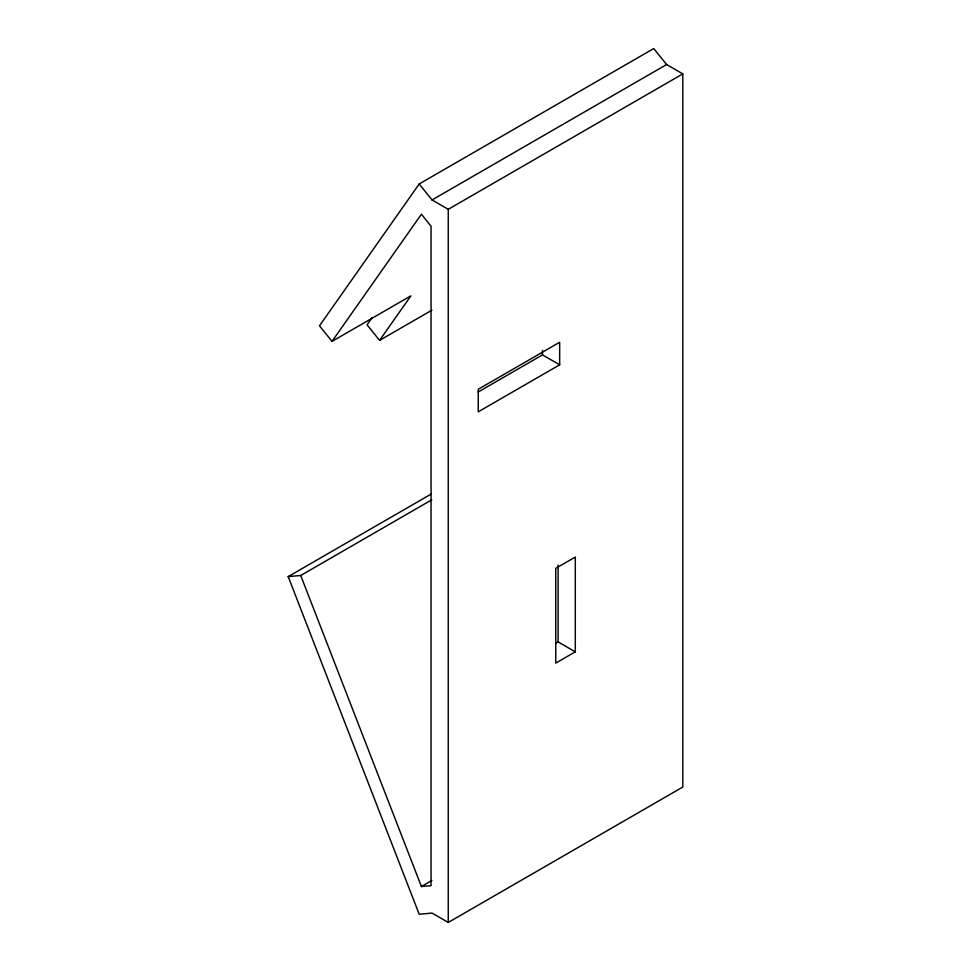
<?xml version="1.0" encoding="UTF-8"?>
<svg xmlns="http://www.w3.org/2000/svg" width="971" height="971" viewBox="0 0 971 971"><rect width="100%" height="100%" fill="white"/><g stroke="black" fill="none" stroke-linecap="round" stroke-linejoin="round"><path stroke-width="1.46" d="M431.015 494.142L288.193 576.604L419.193 914.245L432.046 913.092L448.262 922.45L682.807 787.032L682.807 73.893L666.604 64.535L653.75 48.55L419.193 183.968L319.495 325.807L332.021 341.379L410.891 295.852L379.576 340.384L367.05 324.812L372.269 317.383M332.021 341.379L421.402 214.227L431.051 226.243L431.051 885.661L421.402 886.523L300.719 575.487L288.193 576.604M419.193 183.968L432.046 199.953L666.604 64.535M432.046 199.953L448.262 209.311L682.807 73.893M379.576 340.384L431.913 310.174M478.12 392.041L542.473 354.888L559.672 364.817L559.672 342.253L478.254 389.25L478.254 411.825L559.672 364.817M300.719 575.487L431.755 499.834M555.497 643.409L558.107 641.904L575.305 651.844L575.305 557.051L555.764 568.326L555.764 663.12L575.305 651.844M421.402 886.523L431.889 880.466M558.107 565.171L558.107 641.904M542.473 350.373L542.473 354.888M448.262 209.311L448.262 922.45"/></g></svg>
